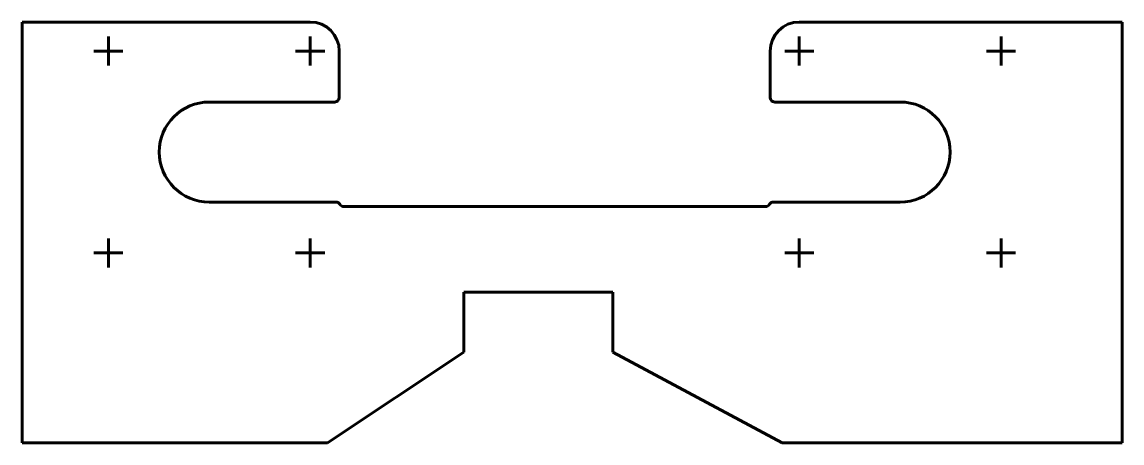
# Model space of a CAD drawing. Header units: millimetres. Extents: x 0 to 605, y 0 to 232.
import ezdxf

# ---------------------------------------------------------------- set-up
doc = ezdxf.new("R2010")
doc.units = ezdxf.units.MM
doc.linetypes.add('K5LT_BASIC', pattern=[0])
doc.layers.add('Системный слой', color=7, linetype='Continuous')

msp = doc.modelspace()

# ---------------------------------------------------------------- linework, layer by layer
at = {"layer": 'Системный слой', "color": 150, "linetype": 'K5LT_BASIC', "lineweight": 60, "true_color": 0x0080ff}
for p, q in [((158.5, 231.5), (0, 231.5)), ((0, 231.5), (0, 0)), ((605, 231.5), (427.5, 231.5)), ((605, 0), (605, 231.5)), ((47.5, 223.5), (47.5, 207.5)), ((158.5, 223.5), (158.5, 207.5)), ((427.5, 223.5), (427.5, 207.5)), ((538.5, 223.5), (538.5, 207.5)), ((39.5, 215.5), (55.5, 215.5)), ((150.5, 215.5), (166.5, 215.5)), ((174.5, 190), (174.5, 215.5)), ((411.5, 215.5), (411.5, 190)), ((419.5, 215.5), (435.5, 215.5)), ((530.5, 215.5), (546.5, 215.5)), ((103, 187.5), (172, 187.5)), ((414, 187.5), (483, 187.5)), ((172.67, 132.5), (103, 132.5)), ((409, 130), (177, 130)), ((483, 132.5), (413.33, 132.5)), ((47.5, 112.5), (47.5, 96.5)), ((158.5, 112.5), (158.5, 96.5)), ((427.5, 112.5), (427.5, 96.5)), ((538.5, 112.5), (538.5, 96.5)), ((39.5, 104.5), (55.5, 104.5)), ((150.5, 104.5), (166.5, 104.5)), ((419.5, 104.5), (435.5, 104.5)), ((530.5, 104.5), (546.5, 104.5)), ((243, 50), (243, 83)), ((243, 83), (325, 83)), ((325, 83), (325, 50)), ((168, 0), (243, 50)), ((325, 50), (418, 0)), ((0, 0), (168, 0)), ((418, 0), (605, 0))]:
    msp.add_line(p, q, dxfattribs=at)
for centre, radius, start, end in [((158.5, 215.5), 16, 0, 90), ((427.5, 215.5), 16, 90, 180), ((172, 190), 2.5, 270, 0), ((414, 190), 2.5, 180, 270), ((103, 160), 27.5, 90, 270), ((483, 160), 27.5, 270, 90), ((172.67, 130), 2.5, 30, 90), ((177, 132.5), 2.5, 210, 270), ((409, 132.5), 2.5, 270, 330), ((413.33, 130), 2.5, 90, 150)]:
    msp.add_arc(centre, radius, start, end, dxfattribs=at)

doc.saveas('drawing.dxf')
